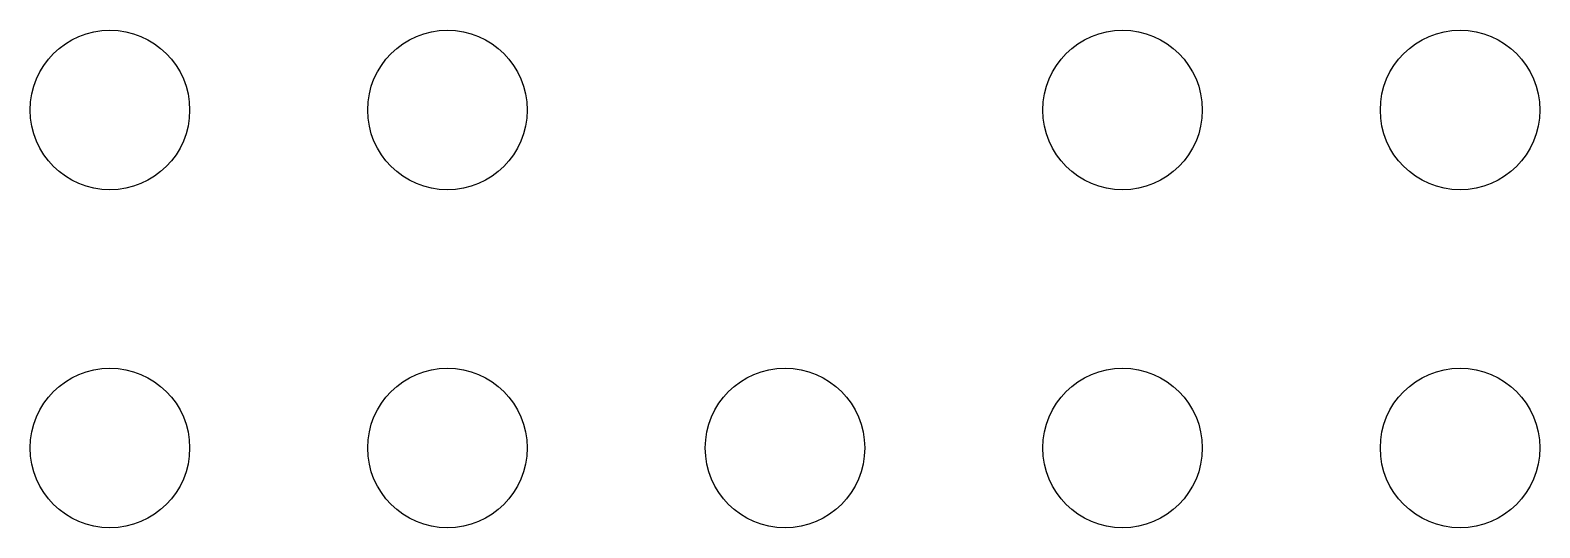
# Model space of a CAD drawing. Header units: millimetres. Extents: x -0.6 to 10.8, y -0.6 to 3.1.
import ezdxf

# ---------------------------------------------------------------- set-up
doc = ezdxf.new("R2010")
doc.units = ezdxf.units.MM

msp = doc.modelspace()

# ---------------------------------------------------------------- linework, layer by layer
at = {"color": 250}
for centre in [(0, 2.54, 1), (2.54, 2.54, 1), (7.62, 2.54, 1), (10.16, 2.54, 1), (0, 0, 1), (2.54, 0, 1), (5.08, 0, 1), (7.62, 0, 1), (10.16, 0, 1)]:
    msp.add_circle(centre, 0.6, dxfattribs=at)

doc.saveas('drawing.dxf')
